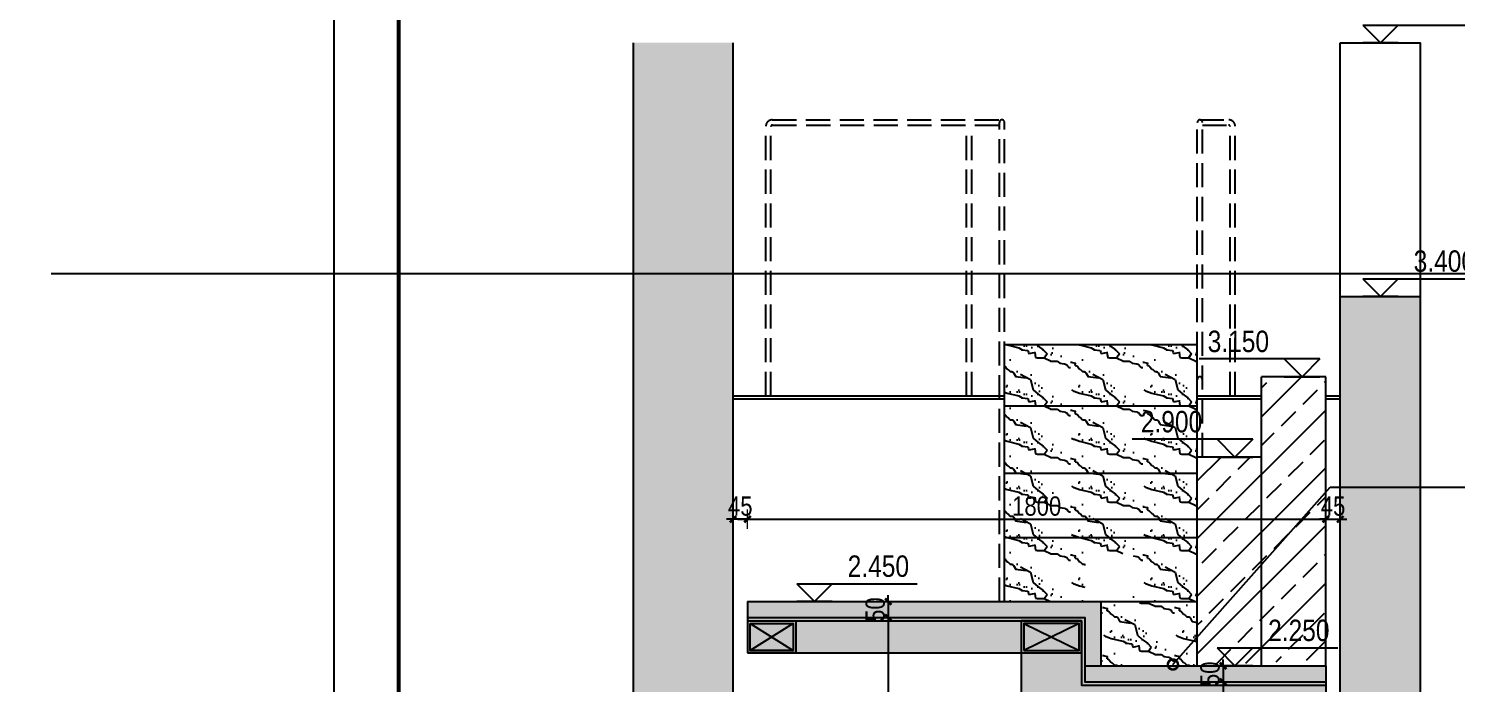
# Model space of a CAD drawing. Extents: x 9928 to 93764, y -101273 to -34887.
# Drawn here: x 71794 to 76238, y -72899 to -70860 of the extents above; entities that cross this region are included whole.
import ezdxf
from ezdxf import colors
from ezdxf.entities.mleader import LeaderData, LeaderLine
from ezdxf.math import Vec2, Vec3

# ---------------------------------------------------------------- set-up
doc = ezdxf.new("R2010")
doc.units = 0
doc.header["$LTSCALE"] = 1000
doc.header["$MEASUREMENT"] = 0
doc.linetypes.add('DASH', pattern=[0.35, 0.25, -0.1])
for name, color, linetype in [('A-ANNO-DIMS', 6, 'Continuous'), ('A-Anno-Lead', 2, 'Continuous'), ('A-ANNO-NOTE', 4, 'Continuous'), ('A-ANNO-SYMB', 4, 'Continuous'), ('A-DETL-144', 144, 'Continuous'), ('A-DETL-PATT-252', 252, 'Continuous'), ('A-FLOR-HRAL', 42, 'Continuous'), ('A-FURN-PATT-251', 251, 'Continuous'), ('A-SECT-005', 5, 'Continuous'), ('A-SECT-142', 42, 'Continuous'), ('A-SECT-146', 216, 'Continuous')]:
    doc.layers.add(name, color=color, linetype=linetype)
doc.layers.add('A-ANNO-NPLT', color=250, linetype='Continuous', plot=False)
doc.styles.add('DIM', font='ARIALN.TTF')
doc.styles.add('EN', font='ARIALN.TTF')
doc.dimstyles.new('DIM20', dxfattribs={"dimscale": 20, "dimtxt": 3, "dimasz": 1, "dimexe": 1.5, "dimexo": 1.5, "dimgap": 0.5, "dimtad": 1, "dimdec": 0, "dimzin": 3, "dimdsep": 46, "dimtxsty": 'DIM', "dimblk": 'ARCHTICK', "dimcen": 2.5, "dimdle": 1.5, "dimclrd": 256, "dimclre": 8, "dimclrt": 256, "dimadec": 0, "dimazin": 0, "dimtfac": 1, "dimtdec": 0, "dimtix": 1, "dimtmove": 2, "dimatfit": 3, "dimfxl": 1.5, "dimfxlon": 1, "dimtolj": 1, "dimtzin": 3, "dimlwe": 5, "dimarcsym": 0})

# ---------------------------------------------------------------- blocks, each defined once
blk = doc.blocks.new('alsidufhasdf')
at = {"layer": 'A-ANNO-NOTE', "const_width": 12.5, "flags": 128}
blk.add_lwpolyline([(-69970.8, -65800.3), (-69970.8, -51475.3), (-80015.8, -51475.3), (-80015.8, -65800.3)], close=True, dxfattribs=at)
at = {"layer": 'A-ANNO-NPLT'}
blk.add_lwpolyline([(-69795.8, -66000.3), (-69795.8, -51300.3), (-80190.8, -51300.3), (-80190.8, -66000.3)], close=True, dxfattribs=at)
blk = doc.blocks.new('TAG-PLAN-ELEV')
blk.add_line((-1.66, 0), (9.6, 0))
for points in [[(-1.66, 0), (0, -1.66), (1.66, 0)], [(1.66, -1.66), (-1.66, -1.66)]]:
    blk.add_lwpolyline(points)
at = {"style": 'EN'}
for tag, p in [('LEVEL', (2.45, 0.65)), ('NAME', (2.45, -2.51))]:
    blk.add_attdef(tag, p, '', height=2, dxfattribs=at)
blk = doc.blocks.new('_ArchTick')
at = {"color": 0, "linetype": 'ByBlock', "const_width": 0.4}
blk.add_lwpolyline([(-0.5, -0.5), (0.5, 0.5)], dxfattribs=at)
blk = doc.blocks.new('*D119')
at = {"layer": 'A-ANNO-DIMS', "lineweight": -2, "transparency": 16777216}
for p, q in [((73986.2, -72387.7), (73966.2, -72387.7)), ((74031.2, -72387.7), (73986.2, -72387.7)), ((74031.2, -72387.7), (74051.2, -72387.7))]:
    blk.add_line(p, q, dxfattribs=at)
at = {"layer": 'A-ANNO-DIMS', "color": 8, "lineweight": 5, "transparency": 16777216}
for p, q in [((73986.2, -72417.7), (73986.2, -72357.7)), ((74031.2, -72417.7), (74031.2, -72357.7))]:
    blk.add_line(p, q, dxfattribs=at)
at = {"layer": 'Defpoints', "color": 0, "transparency": 16777216}
for p in [(73986.2, -72387.7), (73986.2, -72644.1), (74031.2, -72644.1)]:
    blk.add_point(p, dxfattribs=at)
at = {"layer": 'A-ANNO-DIMS', "lineweight": -2, "transparency": 16777216, "xscale": 20, "yscale": 20, "zscale": 20}
blk.add_blockref('_ArchTick', (73986.2, -72387.7), dxfattribs=at)
at = {"layer": 'A-ANNO-DIMS', "lineweight": -2, "transparency": 16777216, "xscale": 20, "yscale": 20, "zscale": 20, "rotation": 180}
blk.add_blockref('_ArchTick', (74031.2, -72387.7), dxfattribs=at)
at = {"layer": 'A-ANNO-DIMS', "transparency": 16777216, "insert": (74008.7, -72347.2), "char_height": 60, "attachment_point": 5, "style": 'DIM'}
blk.add_mtext('\\A1;45', dxfattribs=at)
blk = doc.blocks.new('*D120')
at = {"layer": 'A-ANNO-DIMS', "lineweight": -2, "transparency": 16777216}
blk.add_line((74001.2, -72387.7), (75861.2, -72387.7), dxfattribs=at)
at = {"layer": 'A-ANNO-DIMS', "color": 8, "lineweight": 5, "transparency": 16777216}
for p, q in [((74031.2, -72417.7), (74031.2, -72357.7)), ((75831.2, -72417.7), (75831.2, -72357.7))]:
    blk.add_line(p, q, dxfattribs=at)
at = {"layer": 'Defpoints', "color": 0, "transparency": 16777216}
for p in [(75831.2, -72387.7), (74031.2, -72644.1), (75831.2, -72644.1)]:
    blk.add_point(p, dxfattribs=at)
at = {"layer": 'A-ANNO-DIMS', "lineweight": -2, "transparency": 16777216, "xscale": 20, "yscale": 20, "zscale": 20, "rotation": 180}
blk.add_blockref('_ArchTick', (74031.2, -72387.7), dxfattribs=at)
at = {"layer": 'A-ANNO-DIMS', "lineweight": -2, "transparency": 16777216, "xscale": 20, "yscale": 20, "zscale": 20}
blk.add_blockref('_ArchTick', (75831.2, -72387.7), dxfattribs=at)
at = {"layer": 'A-ANNO-DIMS', "transparency": 16777216, "insert": (74931.2, -72347.1), "char_height": 60, "attachment_point": 5, "style": 'DIM'}
blk.add_mtext('\\A1;1800', dxfattribs=at)
blk = doc.blocks.new('*D121')
at = {"layer": 'A-ANNO-DIMS', "lineweight": -2, "transparency": 16777216}
for p, q in [((75831.2, -72387.7), (75811.2, -72387.7)), ((75831.2, -72387.7), (75876.2, -72387.7)), ((75876.2, -72387.7), (75896.2, -72387.7))]:
    blk.add_line(p, q, dxfattribs=at)
at = {"layer": 'A-ANNO-DIMS', "color": 8, "lineweight": 5, "transparency": 16777216}
for p, q in [((75831.2, -72417.7), (75831.2, -72357.7)), ((75876.2, -72357.7), (75876.2, -72417.7))]:
    blk.add_line(p, q, dxfattribs=at)
at = {"layer": 'Defpoints', "color": 0, "transparency": 16777216}
for p in [(75876.2, -71694.1), (75876.2, -72387.7), (75831.2, -72644.1)]:
    blk.add_point(p, dxfattribs=at)
at = {"layer": 'A-ANNO-DIMS', "lineweight": -2, "transparency": 16777216, "xscale": 20, "yscale": 20, "zscale": 20}
blk.add_blockref('_ArchTick', (75831.2, -72387.7), dxfattribs=at)
at = {"layer": 'A-ANNO-DIMS', "lineweight": -2, "transparency": 16777216, "xscale": 20, "yscale": 20, "zscale": 20, "rotation": 180}
blk.add_blockref('_ArchTick', (75876.2, -72387.7), dxfattribs=at)
at = {"layer": 'A-ANNO-DIMS', "transparency": 16777216, "insert": (75853.7, -72347.2), "char_height": 60, "attachment_point": 5, "style": 'DIM'}
blk.add_mtext('\\A1;45', dxfattribs=at)
blk = doc.blocks.new('*D122')
at = {"layer": 'A-ANNO-DIMS', "color": 8, "lineweight": 5, "transparency": 16777216}
for p, q in [((74439.4, -72644.1), (74499.4, -72644.1)), ((74439.4, -72694.1), (74499.4, -72694.1))]:
    blk.add_line(p, q, dxfattribs=at)
at = {"layer": 'A-ANNO-DIMS', "lineweight": -2, "transparency": 16777216}
for p, q in [((74469.4, -72644.1), (74469.4, -72624.1)), ((74469.4, -72644.1), (74469.4, -72694.1)), ((74469.4, -72694.1), (74469.4, -72714.1))]:
    blk.add_line(p, q, dxfattribs=at)
at = {"layer": 'Defpoints', "color": 0, "transparency": 16777216}
for p in [(74031.2, -72644.1), (74031.2, -72694.1), (74469.4, -72694.1)]:
    blk.add_point(p, dxfattribs=at)
at = {"layer": 'A-ANNO-DIMS', "lineweight": -2, "transparency": 16777216, "xscale": 20, "yscale": 20, "zscale": 20}
for p, rotation in [((74469.4, -72644.1), 270), ((74469.4, -72694.1), 90)]:
    blk.add_blockref('_ArchTick', p, dxfattribs=dict(at, rotation=rotation))
at = {"layer": 'A-ANNO-DIMS', "transparency": 16777216, "insert": (74428.8, -72669.1), "char_height": 60, "attachment_point": 5, "rotation": 90, "style": 'DIM'}
blk.add_mtext('\\A1;50', dxfattribs=at)
blk = doc.blocks.new('*D140')
at = {"layer": 'A-ANNO-DIMS', "lineweight": -2, "transparency": 16777216}
for p, q in [((75511.7, -72844.1), (75511.7, -72824.1)), ((75511.7, -72844.1), (75511.7, -72894.1)), ((75511.7, -72894.1), (75511.7, -72914.1))]:
    blk.add_line(p, q, dxfattribs=at)
at = {"layer": 'A-ANNO-DIMS', "color": 8, "lineweight": 5, "transparency": 16777216}
for p, q in [((75541.7, -72844.1), (75481.7, -72844.1)), ((75541.7, -72894.1), (75481.7, -72894.1))]:
    blk.add_line(p, q, dxfattribs=at)
at = {"layer": 'Defpoints', "color": 0, "transparency": 16777216}
for p in [(75831.2, -72844.1), (75511.7, -72894.1), (75831.2, -72894.1)]:
    blk.add_point(p, dxfattribs=at)
at = {"layer": 'A-ANNO-DIMS', "lineweight": -2, "transparency": 16777216, "xscale": 20, "yscale": 20, "zscale": 20}
for p, rotation in [((75511.7, -72844.1), 270), ((75511.7, -72894.1), 90)]:
    blk.add_blockref('_ArchTick', p, dxfattribs=dict(at, rotation=rotation))
at = {"layer": 'A-ANNO-DIMS', "transparency": 16777216, "insert": (75471, -72869.1), "char_height": 60, "attachment_point": 5, "rotation": 90, "style": 'DIM'}
blk.add_mtext('\\A1;50', dxfattribs=at)
blk = doc.blocks.new('*D142')
at = {"layer": 'A-ANNO-DIMS', "color": 8, "lineweight": 5, "transparency": 16777216}
for p, q in [((74499.4, -72694.1), (74439.4, -72694.1)), ((74499.4, -75044.1), (74439.4, -75044.1))]:
    blk.add_line(p, q, dxfattribs=at)
at = {"layer": 'A-ANNO-DIMS', "lineweight": -2, "transparency": 16777216}
blk.add_line((74469.4, -72664.1), (74469.4, -75074.1), dxfattribs=at)
at = {"layer": 'Defpoints', "color": 0, "transparency": 16777216}
for p in [(75081.2, -72694.1), (74469.4, -75044.1), (74883.2, -75044.1)]:
    blk.add_point(p, dxfattribs=at)
at = {"layer": 'A-ANNO-DIMS', "lineweight": -2, "transparency": 16777216, "xscale": 20, "yscale": 20, "zscale": 20}
for p, rotation in [((74469.4, -72694.1), 90), ((74469.4, -75044.1), 270)]:
    blk.add_blockref('_ArchTick', p, dxfattribs=dict(at, rotation=rotation))
at = {"layer": 'A-ANNO-DIMS', "transparency": 16777216, "insert": (74428.8, -73869.1), "char_height": 60, "attachment_point": 5, "rotation": 90, "style": 'DIM'}
blk.add_mtext('\\A1;2350', dxfattribs=at)
blk = doc.blocks.new('*D144')
at = {"layer": 'A-ANNO-DIMS', "lineweight": -2, "transparency": 16777216}
blk.add_line((75511.7, -72864.1), (75511.7, -75074.1), dxfattribs=at)
at = {"layer": 'A-ANNO-DIMS', "color": 8, "lineweight": 5, "transparency": 16777216}
for p, q in [((75541.7, -72894.1), (75481.7, -72894.1)), ((75541.7, -75044.1), (75481.7, -75044.1))]:
    blk.add_line(p, q, dxfattribs=at)
at = {"layer": 'Defpoints', "color": 0, "transparency": 16777216}
for p in [(75831.2, -72894.1), (75511.7, -75044.1), (75631.2, -75044.1)]:
    blk.add_point(p, dxfattribs=at)
at = {"layer": 'A-ANNO-DIMS', "lineweight": -2, "transparency": 16777216, "xscale": 20, "yscale": 20, "zscale": 20}
for p, rotation in [((75511.7, -72894.1), 90), ((75511.7, -75044.1), 270)]:
    blk.add_blockref('_ArchTick', p, dxfattribs=dict(at, rotation=rotation))
at = {"layer": 'A-ANNO-DIMS', "transparency": 16777216, "insert": (75471, -73969.1), "char_height": 60, "attachment_point": 5, "rotation": 90, "style": 'DIM'}
blk.add_mtext('\\A1;2150', dxfattribs=at)
blk = doc.blocks.new('_DotSmall')
at = {"color": 0, "linetype": 'ByBlock', "const_width": 0.5}
blk.add_lwpolyline([(-0.0625, 0, 1), (0.0625, 0, 1)], format="xyb", close=True, dxfattribs=at)

msp = doc.modelspace()

# ---------------------------------------------------------------- hatches: boundary and pattern name
at = {"layer": 'A-DETL-PATT-252'}
h = msp.add_hatch(dxfattribs=at)
h.set_pattern_fill('大理石', color=256, scale=50, angle=-90)
h.set_pattern_definition([(311.987212, (-25744.6, 41939.68), (225.000005, -299.9999956), [4.80487, -1004.21692]), (338.19859, (-25752.1, 42011.108), (450, -150), [17.30946, -1194.35262]), (330.945396, (-25760.67, 42014.68), (225.0000064, -149.99999), [7.35402, -1536.99045]), (0, (-25754.24, 42011.11), (-3e-14, -150), [2.14286, -222.85713]), (341.56505, (-25748.885, 41941.11), (225, -3e-07), [4.51754, -469.8241]), (81.469234, (-25748.885, 41941.108), (1.4e-06, 149.9999995), [7.22277, -1509.5583]), (349.215702, (-25762.814, 41951.108), (900.0000004, -150.0000007), [15.26969, -1588.04715]), (332.132996, (-25694.242, 42063.965), (1125.0000044, -599.99999271), [35.14728, -7345.78245]), (270, (-25661.25, 42061.8), (225, -4e-14), [0, -150]), (334.983107, (-25620.314, 41964.679), (674.9999995, -300.0000008), [23.64707, -2459.2947]), (351.4391104, (-25709.242, 41906.822), (2024.99998723, -299.99999948), [33.58852, -7020.0009]), (352.8749836, (-25688.885, 41989.679), (1125.0000011, -149.999991), [17.27627, -3610.7397]), (346.75948, (-25736.028, 42004.679), (674.9999995, -150.00000146), [37.4234, -3892.0326]), (270, (-25735.92, 42028.06), (225, -4e-14), [0, -150]), (270, (-25738.33, 42025.65), (225, -4e-14), [0, -150]), (270, (-25726.28, 42008.78), (225, -4e-14), [0, -150]), (270, (-25699.8, 42013.6), (225, -4e-14), [0, -150]), (329.036243, (-25699.599, 41996.108), (225.0000065, -149.999988), [12.4949, -2611.4334]), (270, (-25689.3, 41989.7), (225, -4e-14), [0, -150]), (270, (-25697.38, 42008.78), (225, -4e-14), [0, -150]), (270, (-25682.93, 42001.55), (225, -4e-14), [0, -150]), (270, (-25704.6, 42008.78), (225, -4e-14), [0, -150]), (320.194429, (-25719.956, 41921.822), (225, -150), [5.57875, -1165.9587]), (0, (-25726.39, 41921.82), (-3e-14, -150), [6.42857, -218.57142]), (313.66778, (-25733.885, 41929.679), (449.9999991, -450.0000003), [10.86208, -2270.1738]), (0, (-25736.03, 41929.68), (-3e-14, -150), [2.14286, -222.85713]), (309.805571, (-25741.385, 41936.108), (225.0000089, -299.9999928), [8.36812, -1748.93805]), (270, (-25726.28, 41958.17), (225, -4e-14), [0, -150]), (270, (-25719.49, 41921.5), (225, -4e-14), [0, -150]), (270, (-25719.49, 41921.5), (225, -4e-14), [0, -150]), (299.357754, (-25715.67, 41918.25), (225.0000013, -449.999999), [13.11254, -1363.70444]), (270, (-25704.6, 41922.02), (225, -4e-14), [0, -150]), (56.309932, (-25620.314, 41964.68), (224.999996, 300.0000018), [15.45236, -1607.0457]), (278.130102, (-25650.314, 41981.108), (224.9999987, -1499.99998944), [15.15229, -3166.8282]), (317.862405, (-25654.599, 42014.679), (674.99999937, -600.00000026), [20.22829, -4227.71235]), (284.620874, (-25663.171, 42047.536), (225.0000094, -899.9999975), [33.95676, -3531.5025]), (270, (-25649.2, 42035.3), (225, -4e-14), [0, -150]), (288.434949, (-25671.742, 41987.536), (224.9999993, -600), [6.7763, -1416.24862]), (286.699244, (-25669.6, 41981.108), (1.2e-05, -149.999997), [3.72868, -779.2943]), (11.093723, (-25668.528, 41977.536), (1574.99998526, 300.0000026), [18.56112, -3879.2748]), (270, (-25658.84, 41996.73), (225, -4e-14), [0, -150]), (270, (-25649.9, 41981.19), (225, -4e-14), [0, -150]), (270, (-25675.7, 42001.55), (225, -4e-14), [0, -150]), (270, (-25627.53, 42020.83), (225, -4e-14), [0, -150]), (270, (-25637.17, 42028.06), (225, -4e-14), [0, -150]), (314.1449026, (-25623.528, 41989.679), (450, -450.0000008), [16.92194, -3536.6853]), (324.582945, (-25639.599, 42001.108), (224.9999991, -150.0000004), [19.72063, -4121.6106]), (270, (-25623.38, 41989.48), (225, -4e-14), [0, -150]), (270, (-25634.76, 42011.2), (225, -4e-14), [0, -150]), (270, (-25623.38, 41989.48), (225, -4e-14), [0, -150]), (270, (-25639.95, 42001.08), (225, -4e-14), [0, -150]), (345.068583, (-25648.17, 41966.108), (675, -150), [5.54435, -1158.76875]), (0, (-25642.81, 41964.68), (-3e-14, -150), [22.5, -202.5]), (320.194429, (-25548.528, 41938.25), (225, -150), [5.57875, -1165.9587]), (270, (-25596.22, 41979.86), (225, -4e-14), [0, -150]), (270, (-25598.63, 41975.04), (225, -4e-14), [0, -150]), (270, (-25593.81, 41994.32), (225, -4e-14), [0, -150]), (270, (-25567.32, 41970.22), (225, -4e-14), [0, -150]), (323.130102, (-25580.67, 41954.679), (224.9999999, -150.0000002), [10.71429, -2239.28565]), (0, (-25598.89, 41954.68), (-3e-14, -150), [18.21429, -206.7857]), (270, (-25598.52, 41954.66), (225, -4e-14), [0, -150]), (293.19859, (-25550.67, 41943.25), (225, -450.0000003), [5.43984, -1136.92612]), (336.03751, (-25553.885, 41944.68), (450, -150), [3.51745, -735.14688]), (336.03751, (-25557.1, 41946.108), (450, -150), [3.51745, -735.14688]), (351.8698976, (-25572.099, 41948.25), (1125.0000001, -150.00000065), [15.15229, -3166.8282]), (0, (-25544.24, 41934.68), (-3e-14, -150), [5.35714, -219.64285]), (270, (-25536.74, 41951.16), (225, -4e-14), [0, -150])])
h.paths.add_polyline_path([(74831.2, -71844.1), (75431.2, -71844.1), (75431.2, -72644.1), (75231.2, -72644.1), (75231.2, -72494.1), (75081.2, -72494.1), (75081.2, -72644.1), (74831.2, -72644.1)])
at = {"layer": 'A-FURN-PATT-251'}
h = msp.add_hatch(color=256, dxfattribs=at)
h.dxf.hatch_style = 1
h.paths.add_polyline_path([(73986.2, -70904.1), (73676.2, -70904.1), (73676.2, -75431.7), (73986.2, -75431.7)])
h = msp.add_hatch(color=256, dxfattribs=at)
h.dxf.hatch_style = 1
h.paths.add_polyline_path([(76126.2, -71694.1), (75876.2, -71694.1), (75876.2, -75431.7), (76126.2, -75431.7)])
h = msp.add_hatch(dxfattribs=at)
h.set_pattern_fill('ANSI33', color=256, scale=40)
h.set_pattern_definition([(45, (-25761.74, 42064.68), (-89.80256, 89.80256), []), (45, (-25671.94, 42064.68), (-89.80256, 89.80256), [63.5, -31.75])])
h.paths.add_polyline_path([(75431.2, -72844.1), (75431.2, -72194.1), (75631.2, -72194.1), (75631.2, -71944.1), (75831.2, -71944.1), (75831.2, -72823.5)])
h = msp.add_hatch(color=253, dxfattribs=at)
h.dxf.hatch_style = 1
h.paths.add_polyline_path([(74031.2, -72644.1), (75131.2, -72644.1), (75131.2, -72844.1), (75831.2, -72844.1), (75831.2, -72894.1), (75081.2, -72894.1), (75081.2, -72694.1), (74031.2, -72694.1)])
h = msp.add_hatch(dxfattribs=at)
h.set_pattern_fill('大理石', color=256, scale=50, angle=-90)
h.set_pattern_definition([(311.987212, (-29470.352, 35625.852), (225.000005, -299.9999956), [4.80487, -1004.21692]), (338.19859, (-29477.852, 35697.28), (450, -150), [17.30946, -1194.35262]), (330.945396, (-29486.424, 35700.852), (225.0000064, -149.99999), [7.35402, -1536.99045]), (0, (-29480, 35697.28), (-3e-14, -150), [2.14286, -222.85713]), (341.56505, (-29474.64, 35627.28), (225, -3e-07), [4.51754, -469.8241]), (81.469234, (-29474.638, 35627.28), (1.4e-06, 149.9999995), [7.22277, -1509.5583]), (349.215702, (-29488.566, 35637.28), (900.0000004, -150.0000007), [15.26969, -1588.04715]), (332.132996, (-29419.995, 35750.1377), (1125.0000044, -599.99999271), [35.14728, -7345.78245]), (270, (-29387, 35747.98), (225, -4e-14), [0, -150]), (334.983107, (-29346.066, 35650.852), (674.9999995, -300.0000008), [23.64707, -2459.2947]), (351.4391104, (-29434.995, 35592.995), (2024.99998723, -299.99999948), [33.58852, -7020.0009]), (352.8749836, (-29414.638, 35675.852), (1125.0000011, -149.999991), [17.27627, -3610.7397]), (346.75948, (-29461.781, 35690.852), (674.9999995, -150.00000146), [37.4234, -3892.0326]), (270, (-29461.67, 35714.24), (225, -4e-14), [0, -150]), (270, (-29464.08, 35711.83), (225, -4e-14), [0, -150]), (270, (-29452.04, 35694.95), (225, -4e-14), [0, -150]), (270, (-29425.54, 35699.77), (225, -4e-14), [0, -150]), (329.036243, (-29425.352, 35682.28), (225.0000065, -149.999988), [12.4949, -2611.4334]), (270, (-29415.05, 35675.87), (225, -4e-14), [0, -150]), (270, (-29423.13, 35694.95), (225, -4e-14), [0, -150]), (270, (-29408.68, 35687.72), (225, -4e-14), [0, -150]), (270, (-29430.36, 35694.95), (225, -4e-14), [0, -150]), (320.194429, (-29445.71, 35607.995), (225, -150), [5.57875, -1165.9587]), (0, (-29452.14, 35608), (-3e-14, -150), [6.42857, -218.57142]), (313.66778, (-29459.638, 35615.852), (449.9999991, -450.0000003), [10.86208, -2270.1738]), (0, (-29461.78, 35615.85), (-3e-14, -150), [2.14286, -222.85713]), (309.805571, (-29467.138, 35622.28), (225.0000089, -299.9999928), [8.36812, -1748.93805]), (270, (-29452.04, 35644.34), (225, -4e-14), [0, -150]), (270, (-29445.24, 35607.67), (225, -4e-14), [0, -150]), (270, (-29445.24, 35607.67), (225, -4e-14), [0, -150]), (299.357754, (-29441.424, 35604.423), (225.0000013, -449.999999), [13.11254, -1363.70444]), (270, (-29430.36, 35608.2), (225, -4e-14), [0, -150]), (56.309932, (-29346.066, 35650.852), (224.999996, 300.0000018), [15.45236, -1607.0457]), (278.130102, (-29376.066, 35667.281), (224.9999987, -1499.99998944), [15.15229, -3166.8282]), (317.862405, (-29380.352, 35700.852), (674.99999937, -600.00000026), [20.22829, -4227.71235]), (284.620874, (-29388.924, 35733.709), (225.0000094, -899.9999975), [33.95676, -3531.5025]), (270, (-29374.96, 35721.47), (225, -4e-14), [0, -150]), (288.434949, (-29397.495, 35673.71), (224.9999993, -600), [6.7763, -1416.24862]), (286.699244, (-29395.35, 35667.28), (1.2e-05, -149.999997), [3.72868, -779.2943]), (11.093723, (-29394.281, 35663.709), (1574.99998526, 300.0000026), [18.56112, -3879.2748]), (270, (-29384.6, 35682.9), (225, -4e-14), [0, -150]), (270, (-29375.64, 35667.36), (225, -4e-14), [0, -150]), (270, (-29401.46, 35687.72), (225, -4e-14), [0, -150]), (270, (-29353.29, 35707), (225, -4e-14), [0, -150]), (270, (-29362.92, 35714.24), (225, -4e-14), [0, -150]), (314.1449026, (-29349.281, 35675.852), (450, -450.0000008), [16.92194, -3536.6853]), (324.582945, (-29365.352, 35687.2806), (224.9999991, -150.0000004), [19.72063, -4121.6106]), (270, (-29349.13, 35675.65), (225, -4e-14), [0, -150]), (270, (-29360.51, 35697.36), (225, -4e-14), [0, -150]), (270, (-29349.13, 35675.65), (225, -4e-14), [0, -150]), (270, (-29365.7, 35687.26), (225, -4e-14), [0, -150]), (345.068583, (-29373.924, 35652.28), (675, -150), [5.54435, -1158.76875]), (0, (-29368.57, 35650.85), (-3e-14, -150), [22.5, -202.5]), (320.194429, (-29274.28, 35624.423), (225, -150), [5.57875, -1165.9587]), (270, (-29321.98, 35666.03), (225, -4e-14), [0, -150]), (270, (-29324.38, 35661.21), (225, -4e-14), [0, -150]), (270, (-29319.57, 35680.5), (225, -4e-14), [0, -150]), (270, (-29293.07, 35656.4), (225, -4e-14), [0, -150]), (323.130102, (-29306.424, 35640.852), (224.9999999, -150.0000002), [10.71429, -2239.28565]), (0, (-29324.64, 35640.85), (-3e-14, -150), [18.21429, -206.7857]), (270, (-29324.28, 35640.83), (225, -4e-14), [0, -150]), (293.19859, (-29276.424, 35629.423), (225, -450.0000003), [5.43984, -1136.92612]), (336.03751, (-29279.64, 35630.85), (450, -150), [3.51745, -735.14688]), (336.03751, (-29282.85, 35632.28), (450, -150), [3.51745, -735.14688]), (351.869898, (-29297.852, 35634.423), (1125.0000001, -150.00000065), [15.15229, -3166.8282]), (0, (-29270, 35620.85), (-3e-14, -150), [5.35714, -219.64285]), (270, (-29262.5, 35637.33), (225, -4e-14), [0, -150])])
h.paths.add_polyline_path([(75131.2, -72644.1), (75431.2, -72644.1), (75431.2, -72844.1), (75131.2, -72844.1)])
h = msp.add_hatch(color=256, dxfattribs=at)
h.dxf.hatch_style = 1
h.paths.add_polyline_path([(74031.2, -72804.1), (74031.2, -72694.1), (75081.2, -72694.1), (75081.2, -72894.1), (75831.2, -72894.1), (75831.2, -73004.1), (74883.2, -73004.1), (74883.2, -72804.1)])

# ---------------------------------------------------------------- linework, layer by layer
at = {"layer": 'A-Anno-Lead', "color": 1, "linetype": 'DASH', "ltscale": 0.3}
for p, q in [((74108.2, -71144.1), (74823.2, -71144.1)), ((75439.2, -71144.1), (75529.2, -71144.1)), ((74088.2, -72004.1), (74088.2, -71164.1)), ((74104.2, -72004.1), (74104.2, -71165.1)), ((74109.2, -71160.1), (74815.2, -71160.1)), ((74713.2, -72004.1), (74713.2, -71164.1)), ((74729.2, -72004.1), (74729.2, -71165.1)), ((74815.2, -72644.1), (74815.2, -71152.1)), ((74831.2, -72644.1), (74831.2, -71152.1)), ((75431.2, -72194.1), (75431.2, -71152.1)), ((75447.2, -72194.1), (75447.2, -71152.1)), ((75447.2, -71160.1), (75528.2, -71160.1)), ((75533.2, -72004.1), (75533.2, -71165.1)), ((75549.2, -72004.1), (75549.2, -71164.1))]:
    msp.add_line(p, q, dxfattribs=at)
for centre, radius, start, end in [((74108.2, -71164.1), 20, 90, 180), ((74823.2, -71152.1), 8, 0, 180), ((75439.2, -71152.1), 8, 0, 180), ((75529.2, -71164.1), 20, 0, 90), ((74109.2, -71165.1), 5, 90, 180), ((75528.2, -71165.1), 5, 0, 90)]:
    msp.add_arc(centre, radius, start, end, dxfattribs=at)
at = {"layer": 'A-DETL-144'}
for p, q in [((74031.2, -72694.1), (74031.2, -72804.1)), ((74031.2, -72704.1), (74031.2, -72804.1)), ((74181.2, -72704.1), (74181.2, -72804.1)), ((74181.2, -72804.1), (74031.2, -72804.1)), ((75831.2, -72894.1), (75831.2, -73004.1))]:
    msp.add_line(p, q, dxfattribs=at)
for points in [[(74031.2, -72694.1), (75081.2, -72694.1), (75081.2, -72894.1), (75831.2, -72894.1)], [(74031.2, -72704.1), (75071.2, -72704.1), (75071.2, -72904.1), (75831.2, -72904.1)], [(74031.2, -72804.1), (74883.2, -72804.1), (74883.2, -73004.1), (75831.2, -73004.1)]]:
    msp.add_lwpolyline(points, dxfattribs=at)
for points in [[(74883.2, -72804.1), (75071.2, -72804.1), (75071.2, -72704.1), (74883.2, -72704.1)], [(74039.2, -72712.1), (74173.2, -72712.1), (74173.2, -72796.1), (74039.2, -72796.1)], [(74891.2, -72796.1), (75063.2, -72796.1), (75063.2, -72712.1), (74891.2, -72712.1)]]:
    msp.add_lwpolyline(points, close=True, dxfattribs=at)
at = {"layer": 'A-FLOR-HRAL', "color": 1}
msp.add_arc((75439.2, -71952.1), 8, 0, 180, dxfattribs=at)
at = {"layer": 'A-FURN-PATT-251'}
for p, q in [((74831.2, -71844.1), (75431.2, -71844.1)), ((74831.2, -72644.1), (74831.2, -71844.1)), ((75431.2, -72194.1), (75431.2, -71844.1)), ((74831.2, -72004.1), (73986.2, -72004.1)), ((74831.2, -72014.1), (73986.2, -72014.1)), ((74831.2, -72034.1), (75431.2, -72034.1)), ((75631.2, -72004.1), (75431.2, -72004.1)), ((75631.2, -72014.1), (75431.2, -72014.1)), ((75876.2, -72004.1), (75831.2, -72004.1)), ((75876.2, -72014.1), (75831.2, -72014.1)), ((74831.2, -72244.1), (75431.2, -72244.1)), ((74831.2, -72444.1), (75431.2, -72444.1))]:
    msp.add_line(p, q, dxfattribs=at)
at = {"layer": 'A-FURN-PATT-251', "color": 250}
for p, q in [((74039.2, -72712.1), (74173.2, -72796.1)), ((74173.2, -72712.1), (74039.2, -72796.1)), ((74891.2, -72712.1), (75063.2, -72796.1)), ((75063.2, -72712.1), (74891.2, -72796.1))]:
    msp.add_line(p, q, dxfattribs=at)
at = {"layer": 'A-SECT-005'}
for p, q in [((73676.2, -75431.7), (73676.2, -70904.1)), ((73986.2, -75431.7), (73986.2, -70904.1)), ((75876.2, -75431.7), (75876.2, -71694.1)), ((75876.2, -71694.1), (76126.2, -71694.1)), ((76126.2, -75431.7), (76126.2, -71694.1))]:
    msp.add_line(p, q, dxfattribs=at)
at = {"layer": 'A-SECT-142'}
for p, q in [((75876.2, -70904.1), (76126.2, -70904.1)), ((75876.2, -71694.1), (75876.2, -70904.1)), ((76126.2, -71694.1), (76126.2, -70904.1)), ((75831.2, -71944.1), (75631.2, -71944.1)), ((75631.2, -72844.1), (75631.2, -71944.1)), ((75831.2, -72844.1), (75831.2, -71944.1)), ((75631.2, -72194.1), (75431.2, -72194.1)), ((75431.2, -72844.1), (75431.2, -72194.1)), ((75131.2, -72644.1), (75431.2, -72644.1))]:
    msp.add_line(p, q, dxfattribs=at)
at = {"layer": 'A-SECT-146'}
for p, q in [((74031.2, -72644.1), (74031.2, -72694.1)), ((74031.2, -72644.1), (75131.2, -72644.1)), ((75131.2, -72644.1), (75131.2, -72844.1)), ((75081.2, -72844.1), (75831.2, -72844.1)), ((75831.2, -72844.1), (75831.2, -72894.1))]:
    msp.add_line(p, q, dxfattribs=at)

# ---------------------------------------------------------------- block references
at = {"layer": 'A-ANNO-DIMS', "xscale": 1.010204081632657, "yscale": 1.010204081632657, "zscale": 1.010204081632657, "rotation": 270}
msp.add_blockref('alsidufhasdf', (139417.5, -148323.9), dxfattribs=at)
at = {"layer": 'A-ANNO-NOTE'}
ref = msp.add_blockref('TAG-PLAN-ELEV', (76001.2, -70848.7), dxfattribs=dict(at, xscale=33.3333333328067, yscale=33.3333333328067, zscale=33.3333333328067))
ref.add_attrib('LEVEL', '4.190(院墙)', (76104.5, -70827.2), dxfattribs={"layer": '0', "height": 66.67, "style": 'EN'})
ref = msp.add_blockref('TAG-PLAN-ELEV', (76001.2, -71638.7), dxfattribs=dict(at, xscale=33.3333333328067, yscale=33.3333333328067, zscale=33.3333333328067))
ref.add_attrib('LEVEL', '3.400(院墙)', (76104.5, -71617.2), dxfattribs={"layer": '0', "height": 66.67, "style": 'EN'})
ref = msp.add_blockref('TAG-PLAN-ELEV', (75757.1, -71888.7), dxfattribs=dict(at, xscale=-33.3333333328067, yscale=33.3333333328067, zscale=33.3333333328067))
ref.add_attrib('LEVEL', '3.150', (75463.4, -71867.2), dxfattribs={"layer": '0', "height": 66.67, "style": 'EN'})
ref = msp.add_blockref('TAG-PLAN-ELEV', (75548.2, -72138.7), dxfattribs=dict(at, xscale=-33.3333333328067, yscale=33.3333333328067, zscale=33.3333333328067))
ref.add_attrib('LEVEL', '2.900', (75255.4, -72117.2), dxfattribs={"layer": '0', "height": 66.67, "style": 'EN'})
ref = msp.add_blockref('TAG-PLAN-ELEV', (74239.7, -72588.7), dxfattribs=dict(at, xscale=33.3333333328067, yscale=33.3333333328067, zscale=33.3333333328067))
ref.add_attrib('LEVEL', '2.450', (74343, -72567.2), dxfattribs={"layer": '0', "height": 66.67, "style": 'EN'})
ref = msp.add_blockref('TAG-PLAN-ELEV', (75548.2, -72788.7), dxfattribs=dict(at, xscale=33.3333333328067, yscale=33.3333333328067, zscale=33.3333333328067))
ref.add_attrib('LEVEL', '2.250', (75651.5, -72767.2), dxfattribs={"layer": '0', "height": 66.67, "style": 'EN'})

# ---------------------------------------------------------------- dimensions: what is measured, and where the dimension line sits
at = {"layer": 'A-ANNO-DIMS', "color": 6}
for base, p1, p2, picture, middle in [((75876.2, -72387.7), (75831.2, -72644.1), (75876.2, -71694.1), '*D121', (75853.7, -72347.2)), ((73986.2, -72387.7), (74031.2, -72644.1), (73986.2, -72644.1), '*D119', (74008.7, -72347.2)), ((75831.2, -72387.7), (74031.2, -72644.1), (75831.2, -72644.1), '*D120', (74931.2, -72347.1))]:
    dim = msp.add_linear_dim(base=base, p1=p1, p2=p2, dimstyle='DIM20', dxfattribs=at)
    dim.commit()
    dim.dimension.update_dxf_attribs({"geometry": picture, "text_midpoint": middle})
for base, p1, p2, picture, middle in [((74469.4, -72694.1), (74031.2, -72644.1), (74031.2, -72694.1), '*D122', (74428.8, -72669.1)), ((74469.4, -75044.1), (75081.2, -72694.1), (74883.2, -75044.1), '*D142', (74428.8, -73869.1)), ((75511.7, -72894.1), (75831.2, -72844.1), (75831.2, -72894.1), '*D140', (75471, -72869.1)), ((75511.7, -75044.1), (75831.2, -72894.1), (75631.2, -75044.1), '*D144', (75471, -73969.1))]:
    dim = msp.add_linear_dim(base=base, p1=p1, p2=p2, angle=90, dimstyle='DIM20', dxfattribs=at)
    dim.commit()
    dim.dimension.update_dxf_attribs({"geometry": picture, "text_midpoint": middle})

# ---------------------------------------------------------------- leaders
at = {"layer": 'A-ANNO-SYMB'}
ml = msp.add_multileader_mtext('Standard', dxfattribs=at)
ml.set_content('\\pxsm1;{\\fSimSun|b0|i0|c134|p2;\\H0.2x;50厚浅黄色石材\\P1厚户外石材专用胶与钢板固定\\P底部螺栓辅助固定，定位应均匀排布、美观\\P（详石材厂家深化）\\P5厚钢板，黑色哑光氟碳喷涂}', color=256, style='EN')
ml.set_leader_properties(color=256)
ml.set_arrow_properties(name='DOTSMALL')
ml.build(insert=Vec2(0, 0))
ml.multileader.update_dxf_attribs({"text_left_attachment_type": 5, "text_right_attachment_type": 5, "dogleg_length": 901.2, "arrow_head_size": 62.7})
ctx = ml.context
ctx.base_point, ctx.char_height, ctx.arrow_head_size, ctx.landing_gap_size, ctx.plane_origin = Vec3(78374.5, -71623.7), 313.469, 62.7, 0.282, Vec3(51890.4, -70990)
ctx.left_attachment, ctx.right_attachment = 5, 5
notes = []
notes.append((ctx, [(0, (1, 1, 0), (80192.3, -71623.7), (-1, 0), 121.4, [(0, [(80677.5, -72644.1)], 0, [])])]))
ctx.mtext.insert, ctx.mtext.flow_direction = Vec3(78374.7, -71051.4), 5
ml = msp.add_multileader_mtext('Standard', dxfattribs=at)
ml.set_content('\\pxsm1;{\\fSimSun|b0|i0|c134|p2;\\H0.2x;50厚浅黄色石材\\P1厚户外石材专用胶与钢板固定\\P底部螺栓辅助固定，定位应均匀排布、美观\\P（详石材厂家深化）\\P5厚钢板，黑色哑光氟碳喷涂}', color=256, style='EN')
ml.set_leader_properties(color=256)
ml.set_arrow_properties(name='DOTSMALL')
ml.build(insert=Vec2(0, 0))
ml.multileader.update_dxf_attribs({"text_left_attachment_type": 5, "text_right_attachment_type": 5, "dogleg_length": 901.2, "arrow_head_size": 62.7})
ctx = ml.context
ctx.base_point, ctx.char_height, ctx.arrow_head_size, ctx.landing_gap_size, ctx.plane_origin = Vec3(76216.3, -72287.9), 313.469, 62.7, 0.282, Vec3(104325.9, -71748.4)
ctx.left_attachment, ctx.right_attachment, ctx.text_align_type = 5, 5, 2
notes.append((ctx, [(0, (1, 1, 0), (75844.9, -72287.9), (1, 0), 371.4, [(0, [(75355.2, -72840.1)], 0, [])])]))
ctx.mtext.insert, ctx.mtext.alignment, ctx.mtext.flow_direction = Vec3(77912.4, -71715.7), 3, 5
for ctx, leaders in notes:
    for number, flags, end, landing, length, lines in leaders:
        leader = LeaderData()
        leader.index, (leader.has_last_leader_line, leader.has_dogleg_vector, leader.attachment_direction) = number, flags
        leader.last_leader_point, leader.dogleg_vector, leader.dogleg_length = Vec3(end), Vec3(landing), length
        for number, points, colour, breaks in lines:
            line = LeaderLine()
            line.index, line.vertices, line.color, line.breaks = number, Vec3.list(points), colors.encode_raw_color(colour), breaks
            leader.lines.append(line)
        ctx.leaders.append(leader)

doc.saveas('drawing.dxf')
